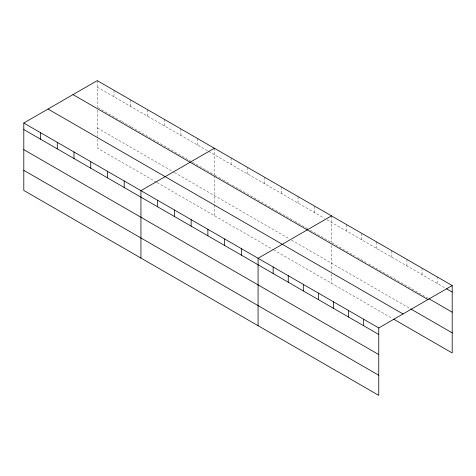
<?xml version="1.0" encoding="UTF-8"?>
<svg xmlns="http://www.w3.org/2000/svg" width="476" height="476" viewBox="0 0 476 476"><rect width="100%" height="100%" fill="white"/><g stroke="black" fill="none" stroke-linecap="round" stroke-linejoin="round"><path stroke-width="0.36" stroke-dasharray="2.38 1.78" d="M97.241 87.138L207.941 151.053M208.583 151.422L324.436 218.311M327.006 219.793L445.286 288.081M97.883 107.606L121.053 120.987M121.695 121.356L130.71 126.556M131.352 126.931L152.588 139.194M153.236 139.563L191.852 161.858M192.494 162.233L206.007 170.033M206.655 170.408L214.379 174.865L214.379 148.25M215.021 175.239L222.744 179.696M223.387 180.065L231.11 184.527M232.395 185.271L294.186 220.941M294.828 221.316L307.698 228.748M310.275 230.229L354.769 255.921M357.286 257.373L366.086 262.454M368.597 263.906L427.686 298.018M97.241 127.943L173.829 172.163M174.472 172.532L289.033 238.678M291.61 240.16L410.086 308.561M156.449 182.231L97.241 148.042L97.241 137.272M157.098 182.6L272.944 249.483M273.587 249.858L391.855 318.141M437.117 276.848L437.117 283.363M422.028 268.137L422.028 274.652M406.944 259.432L406.944 265.947M391.855 250.721L391.855 257.236M376.772 242.01L376.772 248.526M361.683 233.299L361.683 239.815M346.599 224.589L346.599 231.104M331.516 215.878L331.516 242.492M331.516 245.449L331.516 271.094M331.516 273.968L331.516 283.297M314.779 206.221L314.779 212.736M298.047 196.558L298.047 203.073M281.31 186.895L281.31 193.411M264.579 177.233L264.579 183.754M247.841 167.576L247.841 174.091M231.11 157.913L231.11 164.428M214.379 175.602L214.379 204.186M214.379 204.906L214.379 215.67M197.641 138.593L197.641 145.109M180.91 128.931L180.91 135.446M164.172 119.268L164.172 125.783M147.441 109.605L147.441 116.12M130.71 99.948L130.71 106.463M113.972 90.285L113.972 96.801M97.241 80.623L97.241 107.237M97.241 110.194L97.241 136.558"/><path stroke-width="0.71" d="M378.759 354.572L378.759 327.958L23.8 123.022L23.8 190.442L378.759 395.377L378.759 354.572L23.8 149.637M393.741 319.223L452.2 352.978L452.2 285.558L97.241 80.623L23.8 123.022M214.379 148.25L140.938 190.65L140.938 258.069M331.516 215.878L258.075 258.278L258.075 325.697M378.759 327.958L452.2 285.558M446.542 288.807L452.2 292.074M428.941 298.744L452.2 312.173M73.007 94.617L427.966 299.553M410.717 308.924L452.2 332.879M48.034 109.034L402.993 313.964M23.8 129.537L378.759 334.473M23.8 170.343L378.759 375.278M363.676 319.247L363.676 325.762M348.587 310.536L348.587 317.052M333.503 301.832L333.503 308.347M318.42 293.121L318.42 299.636M303.331 284.41L303.331 290.925M288.248 275.699L288.248 282.214M273.159 266.988L273.159 273.504M241.338 248.621L241.338 255.136M224.607 238.958L224.607 245.473M207.875 229.295L207.875 235.81M191.138 219.638L191.138 226.154M174.406 209.975L174.406 216.491M157.669 200.313L157.669 206.828M124.2 180.993L124.2 187.508M107.469 171.33L107.469 177.845M90.737 161.667L90.737 168.183M74 152.005L74 158.52M57.269 142.348L57.269 148.863M40.531 132.685L40.531 139.2"/></g></svg>
